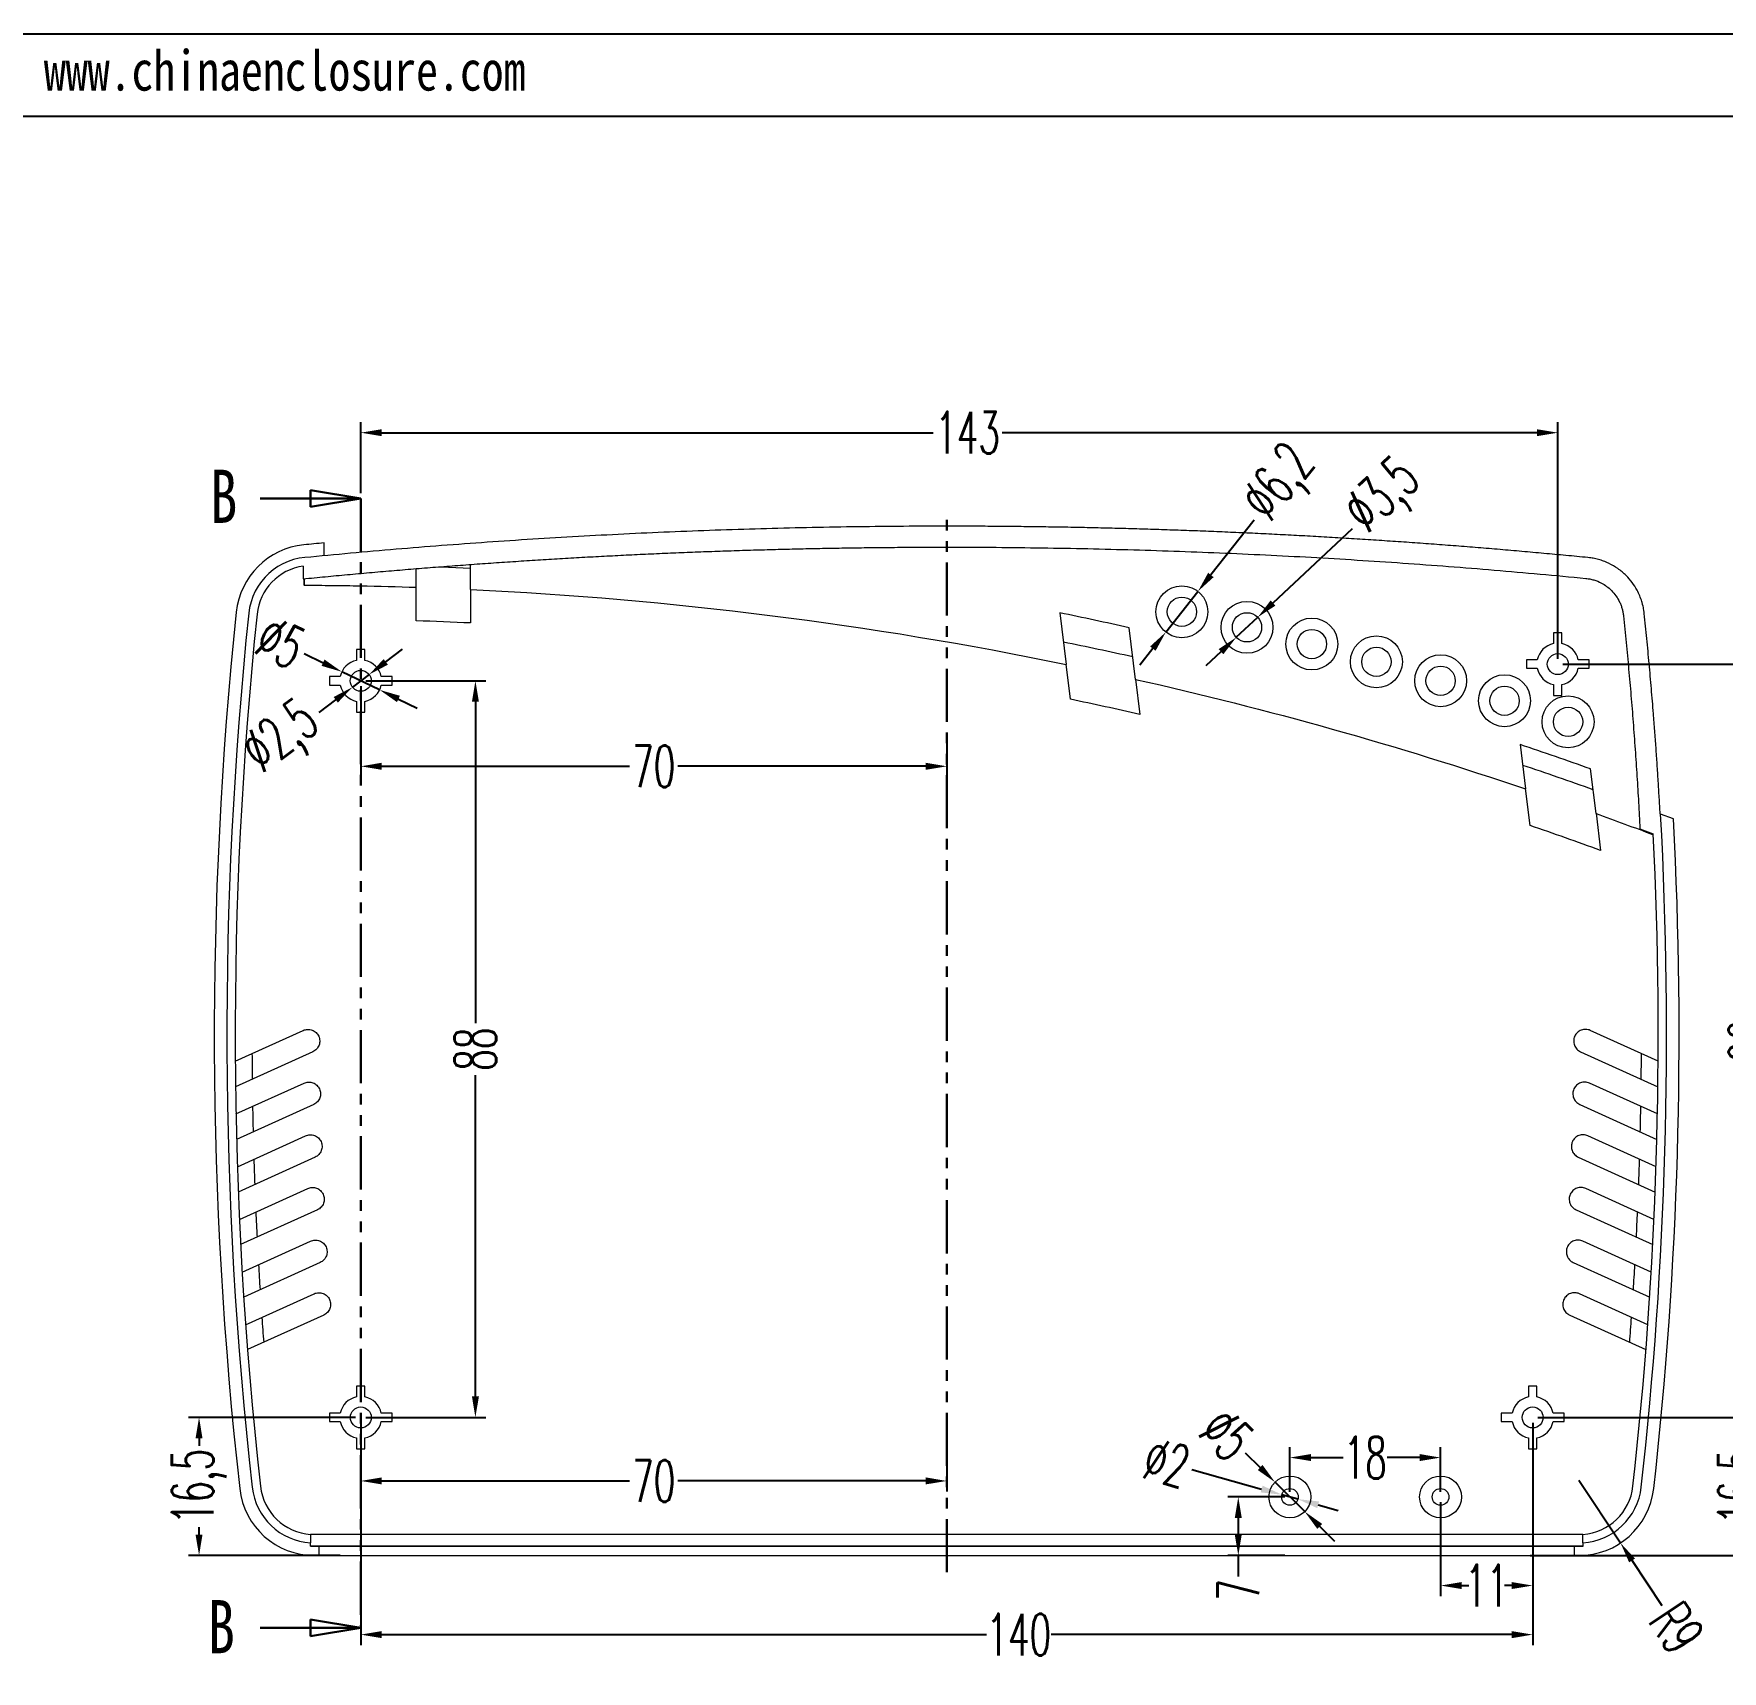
# Model space of a CAD drawing. Header units: inches. Extents: x 2104 to 4068, y 410 to 1569.
# Drawn here: x 2384.8 to 2586.5, y 627 to 822.7 of the extents above; entities that cross this region are included whole.
import ezdxf

# ---------------------------------------------------------------- set-up
doc = ezdxf.new("R2010")
doc.units = ezdxf.units.IN
doc.linetypes.add('PHANTOM', pattern=[12.7, 6.35, -1.27, 1.27, -1.27, 1.27, -1.27])
doc.layers.add('文字', color=81, linetype='Continuous')
doc.styles.add('SLDTEXTSTYLE0', font='TXT', dxfattribs={"width": 0.75})
doc.styles.add('SLDTEXTSTYLE2', font='TXT', dxfattribs={"width": 0.6, "bigfont": 'bigfont'})
doc.styles.add('宋体', font='', dxfattribs={"width": 0.8, "height": 3.5})
doc.styles.get('宋体').set_extended_font_data('SimSun')
doc.dimstyles.new('5', dxfattribs={"dimtxt": 5, "dimasz": 2.5, "dimexe": 1.25, "dimexo": 0.625, "dimtad": 0, "dimzin": 12, "dimtxsty": 'SLDTEXTSTYLE2', "dimcen": 2.5, "dimclrd": 3, "dimclre": 3, "dimclrt": 256, "dimadec": 0, "dimazin": 0, "dimtfac": 1, "dimtmove": 0, "dimatfit": 3, "dimfxl": 1, "dimarcsym": 0})

# ---------------------------------------------------------------- blocks, each defined once
blk = doc.blocks.new('_CLOSED')
at = {"color": 0, "linetype": 'ByBlock', "lineweight": -2}
for p, q in [((-1, 0.166667), (0, 0)), ((-1, 0.166667), (-1, -0.166667)), ((0, 0), (-1, -0.166667)), ((0, 0), (-1, 0))]:
    blk.add_line(p, q, dxfattribs=at)
blk = doc.blocks.new('*D69')
at = {"color": 3, "lineweight": -2}
for p, q in [((2423.86, 656.72), (2423.86, 630.15)), ((2563.86, 656.72), (2563.86, 630.15)), ((2426.36, 631.4), (2498.6, 631.4)), ((2561.36, 631.4), (2506.35, 631.4))]:
    blk.add_line(p, q, dxfattribs=at)
at = {"color": 3}
for points in [[(2426.36, 631.82), (2426.36, 630.98), (2423.86, 631.4)], [(2561.36, 631.82), (2561.36, 630.98), (2563.86, 631.4)]]:
    blk.add_solid(points, dxfattribs=at)
at = {"layer": 'Defpoints', "color": 0}
for p in [(2423.86, 657.35), (2563.86, 657.35), (2563.86, 631.4)]:
    blk.add_point(p, dxfattribs=at)
at = {"insert": (2502.47, 631.4), "char_height": 5, "attachment_point": 5, "style": 'SLDTEXTSTYLE2'}
blk.add_mtext('140', dxfattribs=at)
blk = doc.blocks.new('*D70')
at = {"color": 3, "lineweight": -2}
for p, q in [((2424.48, 745.35), (2438.8, 745.35)), ((2437.55, 742.85), (2437.55, 704.47)), ((2437.55, 659.85), (2437.55, 698.22)), ((2424.48, 657.35), (2438.8, 657.35))]:
    blk.add_line(p, q, dxfattribs=at)
at = {"color": 3}
for points in [[(2437.14, 742.85), (2437.97, 742.85), (2437.55, 745.35)], [(2437.14, 659.85), (2437.97, 659.85), (2437.55, 657.35)]]:
    blk.add_solid(points, dxfattribs=at)
at = {"layer": 'Defpoints', "color": 0}
for p in [(2423.86, 745.35), (2437.55, 745.35), (2423.86, 657.35)]:
    blk.add_point(p, dxfattribs=at)
at = {"insert": (2437.55, 701.35), "char_height": 5, "attachment_point": 5, "rotation": 90, "style": 'SLDTEXTSTYLE2'}
blk.add_mtext('88', dxfattribs=at)
blk = doc.blocks.new('*D71')
at = {"color": 3, "lineweight": -2}
for p, q in [((2567.48, 747.35), (2591.02, 747.35)), ((2589.77, 744.85), (2589.77, 705.22)), ((2589.77, 659.85), (2589.77, 699.47)), ((2564.48, 657.35), (2591.02, 657.35))]:
    blk.add_line(p, q, dxfattribs=at)
at = {"color": 3}
for points in [[(2589.35, 744.85), (2590.18, 744.85), (2589.77, 747.35)], [(2589.35, 659.85), (2590.18, 659.85), (2589.77, 657.35)]]:
    blk.add_solid(points, dxfattribs=at)
at = {"layer": 'Defpoints', "color": 0}
for p in [(2566.86, 747.35), (2589.77, 747.35), (2563.86, 657.35)]:
    blk.add_point(p, dxfattribs=at)
at = {"insert": (2589.77, 702.35), "char_height": 5, "attachment_point": 5, "rotation": 90, "style": 'SLDTEXTSTYLE2'}
blk.add_mtext('90', dxfattribs=at)
blk = doc.blocks.new('*D72')
at = {"color": 3, "lineweight": -2}
for p, q in [((2564.48, 657.35), (2590.52, 657.35)), ((2589.27, 654.85), (2589.27, 653.97)), ((2589.27, 643.35), (2589.27, 644.22)), ((2563.56, 640.85), (2590.52, 640.85))]:
    blk.add_line(p, q, dxfattribs=at)
at = {"color": 3}
for points in [[(2588.85, 654.85), (2589.68, 654.85), (2589.27, 657.35)], [(2588.85, 643.35), (2589.68, 643.35), (2589.27, 640.85)]]:
    blk.add_solid(points, dxfattribs=at)
at = {"layer": 'Defpoints', "color": 0}
for p in [(2563.86, 657.35), (2589.27, 657.35), (2562.94, 640.85)]:
    blk.add_point(p, dxfattribs=at)
at = {"insert": (2589.27, 649.1), "char_height": 5, "attachment_point": 5, "rotation": 90, "style": 'SLDTEXTSTYLE2'}
blk.add_mtext('16,5', dxfattribs=at)
blk = doc.blocks.new('*D73')
at = {"color": 3, "lineweight": -2}
for p, q in [((2423.86, 767.76), (2423.86, 776.25)), ((2426.36, 775), (2492.23, 775)), ((2564.36, 775), (2500.48, 775)), ((2566.86, 747.97), (2566.86, 776.25))]:
    blk.add_line(p, q, dxfattribs=at)
at = {"color": 3}
for points in [[(2426.36, 775.41), (2426.36, 774.58), (2423.86, 775)], [(2564.36, 775.41), (2564.36, 774.58), (2566.86, 775)]]:
    blk.add_solid(points, dxfattribs=at)
at = {"layer": 'Defpoints', "color": 0}
for p in [(2566.86, 775), (2423.86, 767.13), (2566.86, 747.35)]:
    blk.add_point(p, dxfattribs=at)
at = {"insert": (2496.36, 775), "char_height": 5, "attachment_point": 5, "style": 'SLDTEXTSTYLE2'}
blk.add_mtext('143', dxfattribs=at)
blk = doc.blocks.new('*D77')
at = {"color": 3, "lineweight": -2}
for p, q in [((2417.1, 748.6), (2419.35, 747.52)), ((2426.11, 744.27), (2421.6, 746.43)), ((2428.36, 743.18), (2430.61, 742.1))]:
    blk.add_line(p, q, dxfattribs=at)
at = {"color": 3}
for points in [[(2419.53, 747.89), (2419.17, 747.14), (2421.6, 746.43)], [(2428.54, 743.56), (2428.18, 742.81), (2426.11, 744.27)]]:
    blk.add_solid(points, dxfattribs=at)
at = {"layer": 'Defpoints', "color": 0}
for p in [(2421.6, 746.43), (2426.11, 744.27)]:
    blk.add_point(p, dxfattribs=at)
at = {"insert": (2414.28, 749.95), "char_height": 5, "attachment_point": 5, "rotation": 334.3161, "style": 'SLDTEXTSTYLE2'}
blk.add_mtext('∅5', dxfattribs=at)
blk = doc.blocks.new('*D78')
at = {"color": 3, "lineweight": -2}
for p, q in [((2426.84, 747.61), (2428.84, 749.13)), ((2424.85, 746.1), (2422.86, 744.59)), ((2418.88, 741.57), (2420.87, 743.08))]:
    blk.add_line(p, q, dxfattribs=at)
at = {"color": 3}
for points in [[(2426.59, 747.95), (2427.1, 747.28), (2424.85, 746.1)], [(2420.62, 743.42), (2421.12, 742.75), (2422.86, 744.59)]]:
    blk.add_solid(points, dxfattribs=at)
at = {"layer": 'Defpoints', "color": 0}
for p in [(2422.86, 744.59), (2424.85, 746.1)]:
    blk.add_point(p, dxfattribs=at)
at = {"insert": (2414.59, 738.33), "char_height": 5, "attachment_point": 5, "rotation": 37.1614, "style": 'SLDTEXTSTYLE2'}
blk.add_mtext('∅2,5', dxfattribs=at)
blk = doc.blocks.new('*D79')
at = {"color": 3, "lineweight": -2}
for p, q in [((2530.58, 764.56), (2525.41, 758)), ((2520.03, 751.17), (2523.87, 756.04)), ((2518.48, 749.2), (2516.94, 747.24))]:
    blk.add_line(p, q, dxfattribs=at)
at = {"color": 3}
for points in [[(2525.09, 758.26), (2525.74, 757.74), (2523.87, 756.04)], [(2518.16, 749.46), (2518.81, 748.94), (2520.03, 751.17)]]:
    blk.add_solid(points, dxfattribs=at)
at = {"layer": 'Defpoints', "color": 0}
for p in [(2523.87, 756.04), (2520.03, 751.17)]:
    blk.add_point(p, dxfattribs=at)
at = {"insert": (2533.9, 768.78), "char_height": 5, "attachment_point": 5, "rotation": 51.778, "style": 'SLDTEXTSTYLE2'}
blk.add_mtext('∅6,2', dxfattribs=at)
blk = doc.blocks.new('*D80')
at = {"color": 3, "lineweight": -2}
for p, q in [((2542.3, 763.52), (2532.83, 754.65)), ((2528.45, 750.55), (2531.01, 752.94)), ((2526.63, 748.84), (2524.8, 747.13))]:
    blk.add_line(p, q, dxfattribs=at)
at = {"color": 3}
for points in [[(2532.55, 754.95), (2533.12, 754.34), (2531.01, 752.94)], [(2526.34, 749.14), (2526.91, 748.53), (2528.45, 750.55)]]:
    blk.add_solid(points, dxfattribs=at)
at = {"layer": 'Defpoints', "color": 0}
for p in [(2531.01, 752.94), (2528.45, 750.55)]:
    blk.add_point(p, dxfattribs=at)
at = {"insert": (2546.22, 767.19), "char_height": 5, "attachment_point": 5, "rotation": 43.1203, "style": 'SLDTEXTSTYLE2'}
blk.add_mtext('∅3,5', dxfattribs=at)
blk = doc.blocks.new('*D81')
at = {"color": 3, "lineweight": -2}
for p, q in [((2569.38, 649.85), (2574.35, 642.35)), ((2579.34, 634.83), (2575.73, 640.26))]:
    blk.add_line(p, q, dxfattribs=at)
at = {"color": 3}
blk.add_solid([(2576.08, 640.49), (2575.38, 640.03), (2574.35, 642.35)], dxfattribs=at)
at = {"layer": 'Defpoints', "color": 0}
for p in [(2569.38, 649.85), (2574.35, 642.35)]:
    blk.add_point(p, dxfattribs=at)
at = {"insert": (2581.06, 632.22), "char_height": 5, "attachment_point": 5, "rotation": 303.5432, "style": 'SLDTEXTSTYLE2'}
blk.add_mtext('R9', dxfattribs=at)
blk = doc.blocks.new('*D85')
at = {"color": 3, "lineweight": -2}
for p, q in [((2534.86, 648.47), (2534.86, 653.8)), ((2552.86, 648.47), (2552.86, 653.8)), ((2537.36, 652.55), (2541.23, 652.55)), ((2550.36, 652.55), (2546.48, 652.55))]:
    blk.add_line(p, q, dxfattribs=at)
at = {"color": 3}
for points in [[(2537.36, 652.97), (2537.36, 652.14), (2534.86, 652.55)], [(2550.36, 652.97), (2550.36, 652.14), (2552.86, 652.55)]]:
    blk.add_solid(points, dxfattribs=at)
at = {"layer": 'Defpoints', "color": 0}
for p in [(2552.86, 652.55), (2534.86, 647.85), (2552.86, 647.85)]:
    blk.add_point(p, dxfattribs=at)
at = {"insert": (2543.86, 652.55), "char_height": 5, "attachment_point": 5, "style": 'SLDTEXTSTYLE2'}
blk.add_mtext('18', dxfattribs=at)
blk = doc.blocks.new('*D86')
at = {"color": 3, "lineweight": -2}
for p, q in [((2534.23, 647.85), (2527.44, 647.85)), ((2528.69, 645.35), (2528.69, 643.35)), ((2534.23, 640.85), (2527.44, 640.85)), ((2528.69, 640.85), (2528.69, 638.35))]:
    blk.add_line(p, q, dxfattribs=at)
at = {"color": 3}
for points in [[(2528.27, 645.35), (2529.1, 645.35), (2528.69, 647.85)], [(2528.27, 643.35), (2529.1, 643.35), (2528.69, 640.85)]]:
    blk.add_solid(points, dxfattribs=at)
at = {"layer": 'Defpoints', "color": 0}
for p in [(2534.86, 647.85), (2528.69, 640.85), (2534.86, 640.85)]:
    blk.add_point(p, dxfattribs=at)
at = {"insert": (2528.69, 636.72), "char_height": 5, "attachment_point": 5, "rotation": 90, "style": 'SLDTEXTSTYLE2'}
blk.add_mtext('7', dxfattribs=at)
blk = doc.blocks.new('*D87')
at = {"color": 3, "lineweight": -2}
for p, q in [((2563.86, 656.72), (2563.86, 636.01)), ((2552.86, 647.22), (2552.86, 636.01)), ((2555.36, 637.26), (2556.23, 637.26)), ((2561.36, 637.26), (2560.48, 637.26))]:
    blk.add_line(p, q, dxfattribs=at)
at = {"color": 3}
for points in [[(2555.36, 637.68), (2555.36, 636.85), (2552.86, 637.26)], [(2561.36, 637.68), (2561.36, 636.85), (2563.86, 637.26)]]:
    blk.add_solid(points, dxfattribs=at)
at = {"layer": 'Defpoints', "color": 0}
for p in [(2563.86, 657.35), (2552.86, 647.85), (2563.86, 637.26)]:
    blk.add_point(p, dxfattribs=at)
at = {"insert": (2558.36, 637.26), "char_height": 5, "attachment_point": 5, "style": 'SLDTEXTSTYLE2'}
blk.add_mtext('11', dxfattribs=at)
blk = doc.blocks.new('*D88')
at = {"color": 3, "lineweight": -2}
for p, q in [((2529.52, 653.12), (2531.3, 651.36)), ((2536.63, 646.09), (2533.08, 649.61)), ((2538.41, 644.34), (2540.19, 642.58))]:
    blk.add_line(p, q, dxfattribs=at)
at = {"color": 3}
for points in [[(2531.59, 651.66), (2531.01, 651.07), (2533.08, 649.61)], [(2538.71, 644.63), (2538.12, 644.04), (2536.63, 646.09)]]:
    blk.add_solid(points, dxfattribs=at)
at = {"layer": 'Defpoints', "color": 0}
for p in [(2533.08, 649.61), (2536.63, 646.09)]:
    blk.add_point(p, dxfattribs=at)
at = {"insert": (2527.3, 655.32), "char_height": 5, "attachment_point": 5, "rotation": 315.3568, "style": 'SLDTEXTSTYLE2'}
blk.add_mtext('∅5', dxfattribs=at)
blk = doc.blocks.new('*D89')
at = {"color": 3, "lineweight": -2}
for p, q in [((2523.14, 651.11), (2531.48, 648.79)), ((2535.82, 647.58), (2533.89, 648.12)), ((2538.23, 646.91), (2540.64, 646.24))]:
    blk.add_line(p, q, dxfattribs=at)
at = {"color": 3}
for points in [[(2531.6, 649.19), (2531.37, 648.39), (2533.89, 648.12)], [(2538.34, 647.31), (2538.12, 646.51), (2535.82, 647.58)]]:
    blk.add_solid(points, dxfattribs=at)
at = {"layer": 'Defpoints', "color": 0}
for p in [(2533.89, 648.12), (2535.82, 647.58)]:
    blk.add_point(p, dxfattribs=at)
at = {"insert": (2520.13, 651.95), "char_height": 5, "attachment_point": 5, "rotation": 344.4603, "style": 'SLDTEXTSTYLE2'}
blk.add_mtext('∅2', dxfattribs=at)
blk = doc.blocks.new('*D90')
at = {"color": 3, "lineweight": -2}
for p, q in [((2423.86, 656.72), (2423.86, 648.51)), ((2493.86, 656.72), (2493.86, 648.51)), ((2426.36, 649.76), (2455.98, 649.76)), ((2491.36, 649.76), (2461.73, 649.76))]:
    blk.add_line(p, q, dxfattribs=at)
at = {"color": 3}
for points in [[(2426.36, 650.18), (2426.36, 649.35), (2423.86, 649.76)], [(2491.36, 650.18), (2491.36, 649.35), (2493.86, 649.76)]]:
    blk.add_solid(points, dxfattribs=at)
at = {"layer": 'Defpoints', "color": 0}
for p in [(2423.86, 657.35), (2493.86, 657.35), (2493.86, 649.76)]:
    blk.add_point(p, dxfattribs=at)
at = {"insert": (2458.86, 649.76), "char_height": 5, "attachment_point": 5, "style": 'SLDTEXTSTYLE2'}
blk.add_mtext('70', dxfattribs=at)
blk = doc.blocks.new('*D91')
at = {"color": 3, "lineweight": -2}
for p, q in [((2423.23, 657.35), (2403.29, 657.35)), ((2404.54, 654.85), (2404.54, 653.97)), ((2404.54, 643.35), (2404.54, 644.22)), ((2421.38, 640.85), (2403.29, 640.85))]:
    blk.add_line(p, q, dxfattribs=at)
at = {"color": 3}
for points in [[(2404.12, 654.85), (2404.95, 654.85), (2404.54, 657.35)], [(2404.12, 643.35), (2404.95, 643.35), (2404.54, 640.85)]]:
    blk.add_solid(points, dxfattribs=at)
at = {"layer": 'Defpoints', "color": 0}
for p in [(2404.54, 657.35), (2423.86, 657.35), (2422, 640.85)]:
    blk.add_point(p, dxfattribs=at)
at = {"insert": (2404.54, 649.1), "char_height": 5, "attachment_point": 5, "rotation": 90, "style": 'SLDTEXTSTYLE2'}
blk.add_mtext('16,5', dxfattribs=at)
blk = doc.blocks.new('*D92')
at = {"color": 3, "lineweight": -2}
for p, q in [((2423.86, 744.72), (2423.86, 733.89)), ((2493.86, 738.8), (2493.86, 733.89)), ((2426.36, 735.14), (2455.98, 735.14)), ((2491.36, 735.14), (2461.73, 735.14))]:
    blk.add_line(p, q, dxfattribs=at)
at = {"color": 3}
for points in [[(2426.36, 735.56), (2426.36, 734.72), (2423.86, 735.14)], [(2491.36, 735.56), (2491.36, 734.72), (2493.86, 735.14)]]:
    blk.add_solid(points, dxfattribs=at)
at = {"layer": 'Defpoints', "color": 0}
for p in [(2423.86, 745.35), (2493.86, 739.43), (2493.86, 735.14)]:
    blk.add_point(p, dxfattribs=at)
at = {"insert": (2458.86, 735.14), "char_height": 5, "attachment_point": 5, "style": 'SLDTEXTSTYLE2'}
blk.add_mtext('70', dxfattribs=at)

msp = doc.modelspace()

# ---------------------------------------------------------------- linework, layer by layer
for p, q in [((2104.15, 822.657), (2688.052, 822.657)), ((2119.259, 812.827), (2678.222, 812.827))]:
    msp.add_line(p, q)
at = {"color": 7, "linetype": 'Continuous', "lineweight": 30}
for p, q in [((2411.856, 767.132), (2423.856, 767.132)), ((2411.856, 632.215), (2423.856, 632.215))]:
    msp.add_line(p, q, dxfattribs=at)
at = {"color": 1, "linetype": 'PHANTOM', "lineweight": 30}
for p, q in [((2423.856, 767.132), (2423.856, 632.215)), ((2493.856, 638.85), (2493.856, 765.823))]:
    msp.add_line(p, q, dxfattribs=at)
at = {"color": 7, "linetype": 'Continuous', "lineweight": 15}
for p, q in [((2419.482, 760.292), (2419.482, 761.829)), ((2416.982, 759.068), (2416.982, 757.538)), ((2430.482, 756.527), (2430.482, 758.753)), ((2433.455, 758.961), (2436.982, 758.809)), ((2436.982, 756.265), (2436.982, 759.254)), ((2417.056, 757.545), (2417.056, 756.809)), ((2417.099, 756.783), (2417.056, 756.809)), ((2417.099, 757.549), (2417.099, 756.783)), ((2430.482, 752.525), (2430.482, 756.527)), ((2436.982, 756.265), (2436.982, 752.261)), ((2507.379, 753.477), (2508.136, 747.312)), ((2516.416, 745.528), (2515.659, 751.686)), ((2566.356, 751.097), (2566.356, 749.797)), ((2567.356, 751.097), (2566.356, 751.097)), ((2567.356, 749.797), (2567.356, 751.097)), ((2424.356, 749.1), (2423.356, 749.1)), ((2423.356, 749.1), (2423.356, 747.799)), ((2424.356, 747.799), (2424.356, 749.1)), ((2508.648, 743.148), (2508.133, 747.341)), ((2564.406, 747.847), (2563.106, 747.847)), ((2563.106, 747.847), (2563.106, 746.847)), ((2563.106, 746.847), (2564.406, 746.847)), ((2570.606, 747.847), (2569.305, 747.847)), ((2569.305, 746.847), (2570.606, 746.847)), ((2570.606, 746.847), (2570.606, 747.847)), ((2421.406, 745.85), (2420.106, 745.85)), ((2420.106, 745.85), (2420.106, 744.85)), ((2420.106, 744.85), (2421.406, 744.85)), ((2427.606, 745.85), (2426.305, 745.85)), ((2426.305, 744.85), (2427.606, 744.85)), ((2427.606, 744.85), (2427.606, 745.85)), ((2516.412, 745.558), (2516.93, 741.339)), ((2566.356, 744.898), (2566.356, 743.597)), ((2567.356, 743.597), (2567.356, 744.898)), ((2423.356, 742.9), (2423.356, 741.6)), ((2424.356, 741.6), (2424.356, 742.9)), ((2566.356, 743.597), (2567.356, 743.597)), ((2423.356, 741.6), (2424.356, 741.6)), ((2562.364, 737.736), (2563.015, 732.434)), ((2571.436, 729.492), (2570.781, 734.824)), ((2563.551, 728.065), (2563.01, 732.476)), ((2571.431, 729.536), (2571.977, 725.084)), ((2579.141, 729.428), (2579.086, 729.448)), ((2580.674, 728.85), (2579.141, 729.428)), ((2576.673, 727.684), (2578.261, 727.088)), ((2408.866, 699.911), (2416.979, 703.587)), ((2578.845, 699.911), (2570.732, 703.587)), ((2418.135, 701.037), (2408.896, 696.851)), ((2569.577, 701.037), (2578.816, 696.851)), ((2408.949, 693.607), (2417.076, 697.289)), ((2578.763, 693.607), (2570.636, 697.289)), ((2418.232, 694.738), (2409.018, 690.564)), ((2569.48, 694.738), (2578.693, 690.564)), ((2409.114, 687.304), (2417.254, 690.992)), ((2578.598, 687.304), (2570.457, 690.992)), ((2418.41, 688.442), (2409.222, 684.279)), ((2569.302, 688.442), (2578.49, 684.279)), ((2409.361, 681.005), (2417.514, 684.699)), ((2578.351, 681.005), (2570.198, 684.699)), ((2418.67, 682.148), (2409.507, 677.997)), ((2569.042, 682.148), (2578.204, 677.997)), ((2409.689, 674.71), (2417.855, 678.409)), ((2578.022, 674.71), (2569.856, 678.409)), ((2419.011, 675.859), (2409.874, 671.719)), ((2568.701, 675.859), (2577.837, 671.719)), ((2410.1, 668.42), (2418.278, 672.125)), ((2577.612, 668.42), (2569.434, 672.125)), ((2419.434, 669.574), (2410.323, 665.447)), ((2568.278, 669.574), (2577.389, 665.447)), ((2423.356, 661.1), (2423.356, 659.799)), ((2424.356, 661.1), (2423.356, 661.1)), ((2424.356, 659.799), (2424.356, 661.1)), ((2564.356, 661.1), (2563.356, 661.1)), ((2563.356, 661.1), (2563.356, 659.799)), ((2564.356, 659.799), (2564.356, 661.1)), ((2421.406, 657.85), (2420.106, 657.85)), ((2420.106, 657.85), (2420.106, 656.85)), ((2427.606, 657.85), (2426.305, 657.85)), ((2427.606, 656.85), (2427.606, 657.85)), ((2561.406, 657.85), (2560.106, 657.85)), ((2560.106, 657.85), (2560.106, 656.85)), ((2567.606, 657.85), (2566.305, 657.85)), ((2567.606, 656.85), (2567.606, 657.85)), ((2420.106, 656.85), (2421.406, 656.85)), ((2426.305, 656.85), (2427.606, 656.85)), ((2560.106, 656.85), (2561.406, 656.85)), ((2566.305, 656.85), (2567.606, 656.85)), ((2423.356, 654.9), (2423.356, 653.6)), ((2423.356, 653.6), (2424.356, 653.6)), ((2424.356, 653.6), (2424.356, 654.9)), ((2563.356, 654.9), (2563.356, 653.6)), ((2563.356, 653.6), (2564.356, 653.6)), ((2564.356, 653.6), (2564.356, 654.9)), ((2417.841, 641.958), (2569.871, 641.958)), ((2417.856, 643.367), (2417.856, 642.365)), ((2569.856, 643.367), (2417.856, 643.367)), ((2417.856, 641.95), (2417.856, 642.365)), ((2418.856, 641.95), (2417.856, 641.95)), ((2418.856, 641.95), (2418.856, 640.85)), ((2568.856, 641.95), (2418.856, 641.95)), ((2568.856, 640.85), (2568.856, 641.95)), ((2569.856, 641.95), (2568.856, 641.95)), ((2569.856, 642.365), (2569.856, 643.367)), ((2569.856, 642.365), (2569.856, 641.95)), ((2418.856, 640.85), (2418.335, 640.85)), ((2418.856, 640.85), (2568.856, 640.85)), ((2569.377, 640.85), (2568.856, 640.85))]:
    msp.add_line(p, q, dxfattribs=at)
for centre, radius in [((2521.949, 753.602), 3.1), ((2521.949, 753.602), 1.75), ((2529.729, 751.742), 3.1), ((2529.729, 751.742), 1.75), ((2537.477, 749.749), 3.1), ((2537.477, 749.749), 1.75), ((2545.188, 747.623), 3.1), ((2545.188, 747.623), 1.75), ((2552.863, 745.364), 3.1), ((2566.856, 747.347), 1.25), ((2423.856, 745.35), 1.25), ((2552.863, 745.364), 1.75), ((2560.495, 742.973), 3.1), ((2560.495, 742.973), 1.75), ((2568.086, 740.452), 3.1), ((2568.086, 740.452), 1.75), ((2423.856, 657.35), 1.25), ((2563.856, 657.35), 1.25), ((2534.856, 647.85), 2.5), ((2552.856, 647.85), 2.5), ((2534.856, 647.85), 1), ((2552.856, 647.85), 1)]:
    msp.add_circle(centre, radius, dxfattribs=at)
for centre, radius, start, end in [((2417.933, 752.638), 9, 95.59765, 174.04366), ((2493.856, -22.009), 787.359, 95.420255, 95.597647), ((2417.933, 752.638), 7.5, 90.41321, 174.04366), ((2417.933, 752.638), 6.5, 98.41769, 174.04366), ((2892.739, 703.1), 486.383, 174.04366, 186.40443), ((2892.739, 703.1), 484.883, 174.04366, 186.40443), ((2892.739, 703.1), 483.883, 174.04366, 186.40443), ((2566.856, 747.347), 2.5, 101.53696, 168.46304), ((2566.856, 747.347), 2.5, 11.53696, 78.46304), ((2423.856, 745.35), 2.5, 101.53696, 168.46304), ((2423.856, 745.35), 2.5, 11.53696, 78.46304), ((2566.856, 747.347), 2.5, 191.53696, 258.46304), ((2566.856, 747.347), 2.5, 281.53696, 348.46304), ((2423.856, 745.35), 2.5, 191.53696, 258.46304), ((2423.856, 745.35), 2.5, 281.53696, 348.46304), ((2094.973, 703.1), 484.883, 353.59557, 3.11256), ((2094.973, 703.1), 486.383, 353.59557, 3.03476), ((2094.973, 703.1), 483.883, 353.59557, 2.84154), ((2892.739, 703.1), 481.883, 180.27165, 180.63585), ((2094.973, 703.1), 481.883, 359.36415, 359.72835), ((2892.739, 703.1), 481.883, 181.02193, 181.38406), ((2094.973, 703.1), 481.883, 358.61594, 358.97807), ((2892.739, 703.1), 481.883, 181.77211, 182.13226), ((2094.973, 703.1), 481.883, 357.86774, 358.22789), ((2892.739, 703.1), 481.883, 182.5222, 182.88044), ((2094.973, 703.1), 481.883, 357.11956, 357.4778), ((2892.739, 703.1), 481.883, 183.27219, 183.62862), ((2094.973, 703.1), 481.883, 356.37138, 356.72781), ((2892.739, 703.1), 481.883, 184.02211, 184.37679), ((2094.973, 703.1), 481.883, 355.62321, 355.97789), ((2423.856, 657.35), 2.5, 101.53696, 168.46304), ((2423.856, 657.35), 2.5, 11.53696, 78.46304), ((2563.856, 657.35), 2.5, 101.53696, 168.46304), ((2563.856, 657.35), 2.5, 11.53696, 78.46304), ((2423.856, 657.35), 2.5, 191.53696, 258.46304), ((2423.856, 657.35), 2.5, 281.53696, 348.46304), ((2563.856, 657.35), 2.5, 191.53696, 258.46304), ((2563.856, 657.35), 2.5, 281.53696, 348.46304), ((2418.335, 649.85), 9, 186.40443, 270), ((2418.335, 649.85), 7.5, 186.40443, 266.33668), ((2418.335, 649.85), 6.5, 186.40443, 265.77214), ((2569.377, 649.85), 9, 270, 353.59557), ((2569.377, 649.85), 6.5, 274.22786, 353.59557), ((2569.377, 649.85), 7.5, 273.66332, 353.59557)]:
    msp.add_arc(centre, radius, start, end, dxfattribs=at)
for points, knots in [([(2570.456, 760.077), (2569.581, 760.162), (2567.831, 760.332), (2565.206, 760.575), (2562.581, 760.811), (2559.955, 761.037), (2557.329, 761.255), (2554.702, 761.463), (2552.075, 761.663), (2549.447, 761.854), (2546.819, 762.036), (2544.191, 762.21), (2541.562, 762.374), (2538.933, 762.53), (2536.303, 762.677), (2533.673, 762.815), (2531.042, 762.944), (2528.411, 763.065), (2525.78, 763.176), (2523.148, 763.279), (2520.515, 763.373), (2517.883, 763.458), (2515.25, 763.534), (2512.616, 763.601), (2509.982, 763.66), (2507.347, 763.709), (2504.713, 763.75), (2502.077, 763.782), (2499.442, 763.805), (2496.805, 763.819), (2493.227, 763.827), (2488.708, 763.813), (2483.248, 763.758), (2477.791, 763.666), (2472.335, 763.535), (2466.881, 763.367), (2461.429, 763.16), (2455.978, 762.916), (2450.53, 762.634), (2445.083, 762.314), (2439.638, 761.955), (2434.195, 761.56), (2428.754, 761.125), (2423.315, 760.655), (2419.691, 760.31), (2417.879, 760.138)], [0, 0, 0, 0, 0.0172542, 0.0345056, 0.0517547, 0.0690014, 0.0862461, 0.1034889, 0.12073, 0.1379696, 0.1552079, 0.1724451, 0.1896814, 0.206917, 0.2241521, 0.2413868, 0.2586214, 0.275856, 0.2930909, 0.3103263, 0.3275623, 0.3447991, 0.362037, 0.3792761, 0.3965166, 0.4137587, 0.4310026, 0.4482486, 0.4654967, 0.4827473, 0.5000004, 0.5357381, 0.5714653, 0.6071837, 0.6428951, 0.6786011, 0.7143035, 0.750004, 0.7857044, 0.8214063, 0.8571115, 0.8928218, 0.9285388, 0.9642643, 1, 1, 1, 1]), ([(2416.982, 757.538), (2417.86, 757.624), (2419.617, 757.795), (2422.252, 758.042), (2424.889, 758.28), (2427.525, 758.508), (2430.163, 758.728), (2432.8, 758.939), (2435.438, 759.141), (2438.077, 759.335), (2440.716, 759.519), (2443.355, 759.694), (2445.995, 759.86), (2448.635, 760.018), (2451.276, 760.166), (2453.917, 760.305), (2456.559, 760.436), (2459.201, 760.558), (2461.843, 760.67), (2464.486, 760.774), (2467.129, 760.869), (2469.773, 760.955), (2472.417, 761.032), (2475.062, 761.099), (2477.707, 761.158), (2480.353, 761.209), (2482.999, 761.25), (2485.645, 761.282), (2488.292, 761.305), (2490.94, 761.32), (2494.533, 761.327), (2499.071, 761.313), (2504.553, 761.257), (2510.034, 761.163), (2515.513, 761.03), (2520.989, 760.86), (2526.464, 760.651), (2531.937, 760.403), (2537.409, 760.117), (2542.878, 759.793), (2548.346, 759.431), (2553.811, 759.03), (2559.275, 758.59), (2564.737, 758.114), (2568.376, 757.765), (2570.196, 757.59)], [0, 0, 0, 0, 0.0172535, 0.0345044, 0.0517528, 0.068999, 0.0862432, 0.1034855, 0.1207261, 0.1379653, 0.1552032, 0.17244, 0.189676, 0.2069113, 0.2241462, 0.2413807, 0.2586152, 0.2758498, 0.2930847, 0.3103202, 0.3275563, 0.3447934, 0.3620316, 0.379271, 0.396512, 0.4137547, 0.4309992, 0.4482459, 0.4654948, 0.4827463, 0.5000004, 0.5357366, 0.5714625, 0.6071797, 0.64289, 0.6785952, 0.714297, 0.7499971, 0.7856974, 0.8213996, 0.8571054, 0.8928166, 0.9285349, 0.9642621, 1, 1, 1, 1]), ([(2577.189, 753.379), (2577.172, 753.516), (2577.141, 753.759), (2577.079, 754.122), (2576.999, 754.464), (2576.868, 754.935), (2576.659, 755.512), (2576.289, 756.286), (2575.762, 757.115), (2574.998, 757.994), (2574.058, 758.785), (2573.126, 759.324), (2572.335, 759.656), (2571.825, 759.82), (2571.409, 759.924), (2571.106, 759.988), (2570.787, 760.038), (2570.573, 760.063), (2570.456, 760.077)], [0, 0, 0, 0, 0.0401968, 0.0716701, 0.1072268, 0.1428059, 0.2142821, 0.2859403, 0.3928277, 0.499781, 0.6247598, 0.749731, 0.8122884, 0.8748984, 0.9058763, 0.9372325, 0.9654616, 1, 1, 1, 1]), ([(2417.099, 756.783), (2418.215, 756.773), (2419.33, 756.763), (2421.561, 756.738), (2422.676, 756.721), (2426.022, 756.659), (2428.252, 756.601), (2430.482, 756.527)], [0, 0, 0, 0, 0.25, 0.25, 0.5, 0.5, 1, 1, 1, 1]), ([(2570.196, 757.59), (2570.287, 757.58), (2570.451, 757.561), (2570.694, 757.521), (2570.925, 757.469), (2571.4, 757.341), (2572.01, 757.09), (2572.707, 756.653), (2573.299, 756.144), (2573.832, 755.515), (2574.196, 754.891), (2574.42, 754.361), (2574.552, 753.95), (2574.652, 753.53), (2574.687, 753.245), (2574.705, 753.101)], [0, 0, 0, 0, 0.0399807, 0.0716783, 0.1074128, 0.1428113, 0.2857765, 0.3924172, 0.4995903, 0.6246074, 0.7496561, 0.8123286, 0.8748785, 0.937217, 1, 1, 1, 1]), ([(2574.705, 753.101), (2574.813, 752.044), (2575.029, 749.93), (2575.327, 746.758), (2575.605, 743.583), (2575.864, 740.386), (2576.102, 737.179), (2576.318, 733.978), (2576.511, 730.818), (2576.619, 728.724), (2576.673, 727.684)], [0, 0, 0, 0, 0.12501921, 0.25002163, 0.37492442, 0.4999992, 0.6274551, 0.75326985, 0.87744942, 1, 1, 1, 1]), ([(2579.086, 729.448), (2579.05, 730.101), (2578.978, 731.41), (2578.859, 733.383), (2578.73, 735.371), (2578.592, 737.375), (2578.445, 739.395), (2578.263, 741.743), (2578.043, 744.415), (2577.778, 747.404), (2577.495, 750.393), (2577.291, 752.384), (2577.189, 753.379)], [0, 0, 0, 0, 0.0816167, 0.163918, 0.2469055, 0.3305808, 0.4149454, 0.5000007, 0.6248175, 0.7499811, 0.8749833, 1, 1, 1, 1]), ([(2416.979, 703.587), (2417.148, 703.663), (2417.328, 703.705), (2417.603, 703.714), (2417.694, 703.708), (2417.875, 703.678), (2417.965, 703.654), (2418.221, 703.558), (2418.381, 703.459), (2418.647, 703.21), (2418.756, 703.057), (2418.87, 702.808), (2418.9, 702.719), (2418.941, 702.541), (2418.953, 702.451), (2418.96, 702.267), (2418.954, 702.175), (2418.924, 701.995), (2418.9, 701.906), (2418.803, 701.647), (2418.705, 701.489), (2418.454, 701.221), (2418.304, 701.113), (2418.135, 701.037)], [0, 0, 0, 0, 0.125, 0.125, 0.1875, 0.1875, 0.25, 0.25, 0.375, 0.375, 0.5, 0.5, 0.5625, 0.5625, 0.625, 0.625, 0.6875, 0.6875, 0.75, 0.75, 0.875, 0.875, 1, 1, 1, 1]), ([(2570.732, 703.587), (2570.564, 703.663), (2570.383, 703.705), (2570.108, 703.714), (2570.017, 703.708), (2569.837, 703.678), (2569.747, 703.654), (2569.491, 703.558), (2569.331, 703.459), (2569.065, 703.21), (2568.955, 703.057), (2568.842, 702.808), (2568.812, 702.719), (2568.77, 702.541), (2568.758, 702.451), (2568.752, 702.267), (2568.758, 702.175), (2568.788, 701.995), (2568.811, 701.906), (2568.909, 701.647), (2569.007, 701.489), (2569.258, 701.221), (2569.408, 701.113), (2569.577, 701.037)], [0, 0, 0, 0, 0.125, 0.125, 0.1875, 0.1875, 0.25, 0.25, 0.375, 0.375, 0.5, 0.5, 0.5625, 0.5625, 0.625, 0.625, 0.6875, 0.6875, 0.75, 0.75, 0.875, 0.875, 1, 1, 1, 1]), ([(2417.076, 697.289), (2417.245, 697.365), (2417.425, 697.407), (2417.7, 697.416), (2417.791, 697.41), (2417.972, 697.38), (2418.062, 697.356), (2418.318, 697.26), (2418.477, 697.16), (2418.744, 696.911), (2418.853, 696.759), (2418.966, 696.509), (2418.996, 696.421), (2419.038, 696.243), (2419.05, 696.153), (2419.056, 695.969), (2419.05, 695.876), (2419.021, 695.696), (2418.997, 695.608), (2418.9, 695.349), (2418.802, 695.191), (2418.551, 694.923), (2418.4, 694.815), (2418.232, 694.738)], [0, 0, 0, 0, 0.125, 0.125, 0.1875, 0.1875, 0.25, 0.25, 0.375, 0.375, 0.5, 0.5, 0.5625, 0.5625, 0.625, 0.625, 0.6875, 0.6875, 0.75, 0.75, 0.875, 0.875, 1, 1, 1, 1]), ([(2570.636, 697.289), (2570.467, 697.365), (2570.287, 697.407), (2570.012, 697.416), (2569.921, 697.41), (2569.74, 697.38), (2569.65, 697.356), (2569.394, 697.26), (2569.234, 697.16), (2568.968, 696.911), (2568.859, 696.759), (2568.745, 696.509), (2568.715, 696.421), (2568.674, 696.243), (2568.662, 696.153), (2568.656, 695.969), (2568.662, 695.876), (2568.691, 695.696), (2568.715, 695.608), (2568.812, 695.349), (2568.91, 695.191), (2569.161, 694.923), (2569.312, 694.815), (2569.48, 694.738)], [0, 0, 0, 0, 0.125, 0.125, 0.1875, 0.1875, 0.25, 0.25, 0.375, 0.375, 0.5, 0.5, 0.5625, 0.5625, 0.625, 0.625, 0.6875, 0.6875, 0.75, 0.75, 0.875, 0.875, 1, 1, 1, 1]), ([(2417.254, 690.992), (2417.423, 691.069), (2417.603, 691.11), (2417.878, 691.119), (2417.969, 691.113), (2418.15, 691.084), (2418.24, 691.06), (2418.496, 690.963), (2418.656, 690.864), (2418.922, 690.615), (2419.031, 690.462), (2419.145, 690.213), (2419.175, 690.125), (2419.216, 689.947), (2419.228, 689.856), (2419.234, 689.673), (2419.228, 689.58), (2419.199, 689.4), (2419.175, 689.312), (2419.078, 689.052), (2418.98, 688.895), (2418.729, 688.627), (2418.578, 688.518), (2418.41, 688.442)], [0, 0, 0, 0, 0.125, 0.125, 0.1875, 0.1875, 0.25, 0.25, 0.375, 0.375, 0.5, 0.5, 0.5625, 0.5625, 0.625, 0.625, 0.6875, 0.6875, 0.75, 0.75, 0.875, 0.875, 1, 1, 1, 1]), ([(2570.457, 690.992), (2570.289, 691.069), (2570.108, 691.11), (2569.833, 691.119), (2569.742, 691.113), (2569.562, 691.084), (2569.472, 691.06), (2569.216, 690.963), (2569.056, 690.864), (2568.79, 690.615), (2568.68, 690.462), (2568.567, 690.213), (2568.537, 690.125), (2568.495, 689.947), (2568.483, 689.856), (2568.477, 689.673), (2568.483, 689.58), (2568.513, 689.4), (2568.536, 689.312), (2568.634, 689.052), (2568.732, 688.895), (2568.983, 688.627), (2569.133, 688.518), (2569.302, 688.442)], [0, 0, 0, 0, 0.125, 0.125, 0.1875, 0.1875, 0.25, 0.25, 0.375, 0.375, 0.5, 0.5, 0.5625, 0.5625, 0.625, 0.625, 0.6875, 0.6875, 0.75, 0.75, 0.875, 0.875, 1, 1, 1, 1]), ([(2417.514, 684.699), (2417.683, 684.775), (2417.863, 684.817), (2418.138, 684.826), (2418.229, 684.82), (2418.41, 684.79), (2418.5, 684.766), (2418.756, 684.67), (2418.915, 684.571), (2419.182, 684.321), (2419.291, 684.169), (2419.404, 683.92), (2419.434, 683.831), (2419.476, 683.653), (2419.488, 683.563), (2419.494, 683.379), (2419.488, 683.287), (2419.459, 683.107), (2419.435, 683.018), (2419.338, 682.759), (2419.24, 682.601), (2418.989, 682.333), (2418.838, 682.225), (2418.67, 682.148)], [0, 0, 0, 0, 0.125, 0.125, 0.1875, 0.1875, 0.25, 0.25, 0.375, 0.375, 0.5, 0.5, 0.5625, 0.5625, 0.625, 0.625, 0.6875, 0.6875, 0.75, 0.75, 0.875, 0.875, 1, 1, 1, 1]), ([(2570.198, 684.699), (2570.029, 684.775), (2569.849, 684.817), (2569.574, 684.826), (2569.483, 684.82), (2569.302, 684.79), (2569.212, 684.766), (2568.956, 684.67), (2568.796, 684.571), (2568.53, 684.321), (2568.421, 684.169), (2568.307, 683.92), (2568.277, 683.831), (2568.236, 683.653), (2568.224, 683.563), (2568.217, 683.379), (2568.224, 683.287), (2568.253, 683.107), (2568.277, 683.018), (2568.374, 682.759), (2568.472, 682.601), (2568.723, 682.333), (2568.874, 682.225), (2569.042, 682.148)], [0, 0, 0, 0, 0.125, 0.125, 0.1875, 0.1875, 0.25, 0.25, 0.375, 0.375, 0.5, 0.5, 0.5625, 0.5625, 0.625, 0.625, 0.6875, 0.6875, 0.75, 0.75, 0.875, 0.875, 1, 1, 1, 1]), ([(2417.855, 678.409), (2418.024, 678.486), (2418.204, 678.527), (2418.479, 678.536), (2418.57, 678.53), (2418.751, 678.501), (2418.841, 678.477), (2419.097, 678.38), (2419.257, 678.281), (2419.523, 678.032), (2419.632, 677.879), (2419.746, 677.63), (2419.776, 677.542), (2419.817, 677.364), (2419.829, 677.273), (2419.836, 677.09), (2419.829, 676.997), (2419.8, 676.817), (2419.776, 676.729), (2419.679, 676.469), (2419.581, 676.312), (2419.33, 676.044), (2419.179, 675.935), (2419.011, 675.859)], [0, 0, 0, 0, 0.125, 0.125, 0.1875, 0.1875, 0.25, 0.25, 0.375, 0.375, 0.5, 0.5, 0.5625, 0.5625, 0.625, 0.625, 0.6875, 0.6875, 0.75, 0.75, 0.875, 0.875, 1, 1, 1, 1]), ([(2569.856, 678.409), (2569.688, 678.486), (2569.507, 678.527), (2569.232, 678.536), (2569.141, 678.53), (2568.961, 678.501), (2568.871, 678.477), (2568.615, 678.38), (2568.455, 678.281), (2568.189, 678.032), (2568.079, 677.879), (2567.966, 677.63), (2567.936, 677.542), (2567.894, 677.364), (2567.882, 677.273), (2567.876, 677.09), (2567.882, 676.997), (2567.912, 676.817), (2567.935, 676.729), (2568.033, 676.469), (2568.131, 676.312), (2568.382, 676.044), (2568.532, 675.935), (2568.701, 675.859)], [0, 0, 0, 0, 0.125, 0.125, 0.1875, 0.1875, 0.25, 0.25, 0.375, 0.375, 0.5, 0.5, 0.5625, 0.5625, 0.625, 0.625, 0.6875, 0.6875, 0.75, 0.75, 0.875, 0.875, 1, 1, 1, 1]), ([(2418.278, 672.125), (2418.447, 672.201), (2418.627, 672.243), (2418.902, 672.252), (2418.993, 672.246), (2419.173, 672.216), (2419.263, 672.192), (2419.52, 672.096), (2419.679, 671.996), (2419.945, 671.747), (2420.055, 671.595), (2420.168, 671.346), (2420.198, 671.257), (2420.24, 671.079), (2420.252, 670.989), (2420.258, 670.805), (2420.252, 670.713), (2420.223, 670.533), (2420.199, 670.444), (2420.102, 670.185), (2420.004, 670.027), (2419.753, 669.759), (2419.602, 669.651), (2419.434, 669.574)], [0, 0, 0, 0, 0.125, 0.125, 0.1875, 0.1875, 0.25, 0.25, 0.375, 0.375, 0.5, 0.5, 0.5625, 0.5625, 0.625, 0.625, 0.6875, 0.6875, 0.75, 0.75, 0.875, 0.875, 1, 1, 1, 1]), ([(2569.434, 672.125), (2569.265, 672.201), (2569.085, 672.243), (2568.81, 672.252), (2568.719, 672.246), (2568.538, 672.216), (2568.448, 672.192), (2568.192, 672.096), (2568.032, 671.996), (2567.766, 671.747), (2567.657, 671.595), (2567.543, 671.346), (2567.513, 671.257), (2567.472, 671.079), (2567.46, 670.989), (2567.454, 670.805), (2567.46, 670.713), (2567.489, 670.533), (2567.513, 670.444), (2567.61, 670.185), (2567.708, 670.027), (2567.959, 669.759), (2568.11, 669.651), (2568.278, 669.574)], [0, 0, 0, 0, 0.125, 0.125, 0.1875, 0.1875, 0.25, 0.25, 0.375, 0.375, 0.5, 0.5, 0.5625, 0.5625, 0.625, 0.625, 0.6875, 0.6875, 0.75, 0.75, 0.875, 0.875, 1, 1, 1, 1])]:
    msp.add_open_spline(points, degree=3, knots=knots, dxfattribs=at)
for points in [[(2436.982, 756.265), (2460.88, 755.134), (2484.697, 752.138), (2508.136, 747.312)], [(2436.982, 752.261), (2434.816, 752.364), (2432.649, 752.452), (2430.482, 752.525)], [(2515.659, 751.686), (2512.905, 752.31), (2510.145, 752.907), (2507.379, 753.477)], [(2516.086, 748.212), (2513.333, 748.826), (2510.574, 749.414), (2507.809, 749.977)], [(2516.416, 745.528), (2532.165, 741.983), (2547.727, 737.61), (2563.015, 732.434)], [(2516.93, 741.339), (2514.175, 741.967), (2511.414, 742.571), (2508.648, 743.148)], [(2570.781, 734.824), (2567.985, 735.82), (2565.179, 736.792), (2562.364, 737.736)], [(2571.086, 732.343), (2568.289, 733.341), (2565.483, 734.311), (2562.668, 735.254)], [(2571.436, 729.492), (2573.72, 728.669), (2575.997, 727.828), (2578.267, 726.969)], [(2571.977, 725.084), (2569.178, 726.105), (2566.37, 727.099), (2563.551, 728.065)]]:
    msp.add_open_spline(points, degree=3, dxfattribs=at)

# ---------------------------------------------------------------- block references
at = {"color": 7, "linetype": 'Continuous', "lineweight": 30, "xscale": 6, "yscale": 6}
for p in [(2423.856, 767.132), (2423.856, 632.215)]:
    msp.add_blockref('_CLOSED', p, dxfattribs=at)

# ---------------------------------------------------------------- texts
at = {"color": 7, "linetype": 'Continuous', "char_height": 6.35, "attachment_point": 1, "style": 'SLDTEXTSTYLE0'}
for insert in [(2405.873, 770.573), (2405.578, 635.526)]:
    msp.add_mtext('B', dxfattribs=dict(at, insert=insert))
at = {"layer": '文字', "color": 0, "insert": (2385.999, 820.676), "char_height": 4.80578, "width": 84.43291, "attachment_point": 1, "style": '宋体'}
msp.add_mtext('www.chinaenclosure.com', dxfattribs=at)

# ---------------------------------------------------------------- dimensions: what is measured, and where the dimension line sits
for base, p1, p2, picture, middle in [((2566.856, 774.996), (2423.856, 767.132), (2566.856, 747.347), '*D73', (2496.356, 774.996)), ((2563.856, 631.398), (2423.856, 657.35), (2563.856, 657.35), '*D69', (2502.471, 631.398))]:
    dim = msp.add_linear_dim(base=base, p1=p1, p2=p2, dimstyle='5')
    dim.commit()
    dim.dimension.update_dxf_attribs({"geometry": picture, "text_midpoint": middle, "dimtype": 160})
for p1, p2, picture, middle in [((2520.031, 751.167), (2523.867, 756.038), '*D79', (2533.901, 768.779)), ((2528.452, 750.546), (2531.007, 752.939), '*D80', (2546.224, 767.189)), ((2535.819, 647.582), (2533.892, 648.118), '*D89', (2520.126, 651.946))]:
    dim = msp.add_diameter_dim_2p(p1=p1, p2=p2, dimstyle='5')
    dim.commit()
    dim.dimension.update_dxf_attribs({"geometry": picture, "text_midpoint": middle, "dimtype": 163})
for p1, p2, picture, middle in [((2426.109, 744.266), (2421.603, 746.433), '*D77', (2414.281, 749.955)), ((2424.852, 746.105), (2422.86, 744.595), '*D78', (2414.591, 738.327)), ((2536.635, 646.093), (2533.077, 649.606), '*D88', (2527.296, 655.316))]:
    dim = msp.add_diameter_dim_2p(p1=p1, p2=p2, dimstyle='5')
    dim.commit()
    dim.dimension.update_dxf_attribs({"geometry": picture, "text_midpoint": middle})
for base, p1, p2, picture, middle in [((2589.768, 747.347), (2563.856, 657.35), (2566.856, 747.347), '*D71', (2589.768, 702.349)), ((2437.553, 745.35), (2423.856, 657.35), (2423.856, 745.35), '*D70', (2437.553, 701.35)), ((2404.536, 657.35), (2422.003, 640.85), (2423.856, 657.35), '*D91', (2404.536, 649.1)), ((2589.268, 657.35), (2562.939, 640.85), (2563.856, 657.35), '*D72', (2589.268, 649.1)), ((2528.687, 640.85), (2534.856, 647.85), (2534.856, 640.85), '*D86', (2528.687, 636.725))]:
    dim = msp.add_linear_dim(base=base, p1=p1, p2=p2, angle=90, dimstyle='5')
    dim.commit()
    dim.dimension.update_dxf_attribs({"geometry": picture, "text_midpoint": middle})
for base, p1, p2, picture, middle in [((2493.856, 735.141), (2423.856, 745.35), (2493.856, 739.429), '*D92', (2458.856, 735.141)), ((2493.856, 649.763), (2423.856, 657.35), (2493.856, 657.35), '*D90', (2458.856, 649.763)), ((2552.856, 652.554), (2534.856, 647.85), (2552.856, 647.85), '*D85', (2543.856, 652.554)), ((2563.856, 637.263), (2552.856, 647.85), (2563.856, 657.35), '*D87', (2558.356, 637.263))]:
    dim = msp.add_linear_dim(base=base, p1=p1, p2=p2, dimstyle='5')
    dim.commit()
    dim.dimension.update_dxf_attribs({"geometry": picture, "text_midpoint": middle})
dim = msp.add_radius_dim(center=(2569.377, 649.85), mpoint=(2574.35, 642.348), dimstyle='5')
dim.commit()
dim.dimension.update_dxf_attribs({"geometry": '*D81', "text_midpoint": (2581.063, 632.222), "dimtype": 164})

doc.saveas('drawing.dxf')
